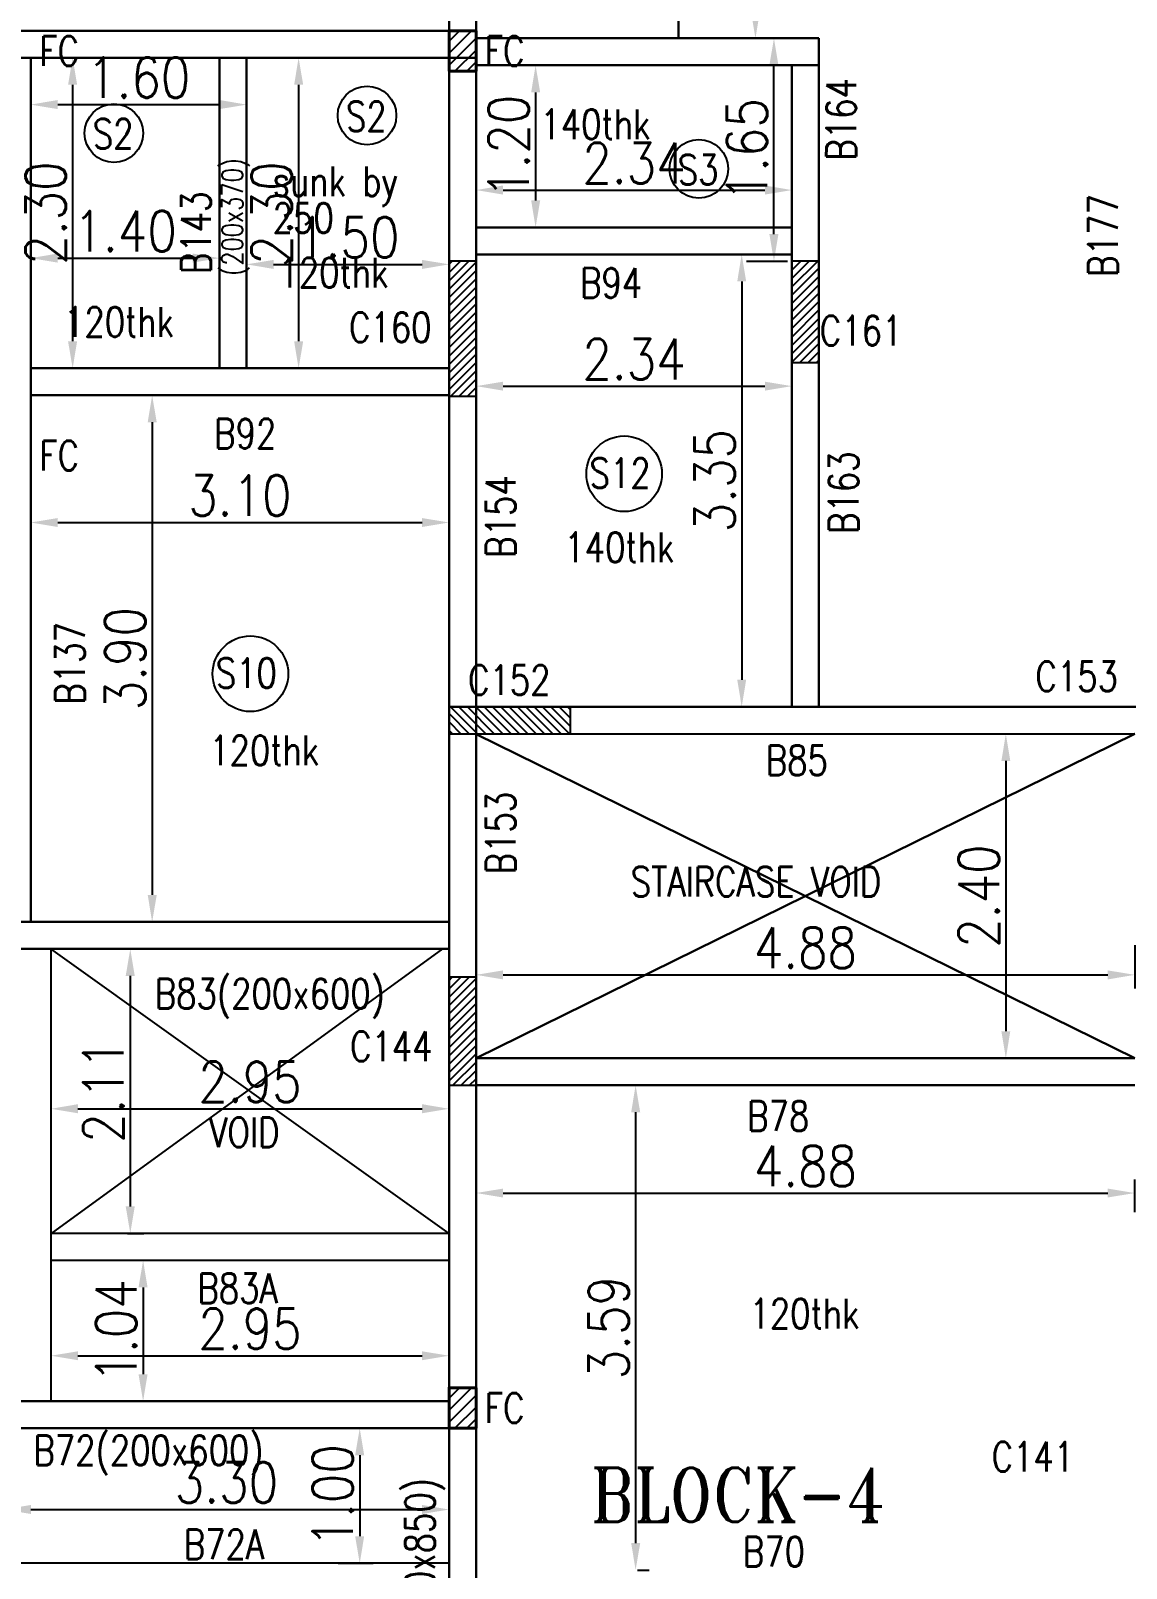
# Model space of a CAD drawing. Extents: x 461 to 37421, y -8279 to -202.
# Drawn here: x 37024.37 to 37032.49, y -8097.48 to -8086.09 of the extents above; entities that cross this region are included whole.
import ezdxf

# ---------------------------------------------------------------- set-up
doc = ezdxf.new("R2010")
doc.units = 0
doc.header["$MEASUREMENT"] = 0
doc.header["$PDMODE"] = 34
doc.header["$PDSIZE"] = 0.2
for name, color, linetype in [('COLNO', 4, 'Continuous'), ('DIM', 253, 'Continuous'), ('K-col', 1, 'Continuous'), ('WAL', 5, 'Continuous')]:
    doc.layers.add(name, color=color, linetype=linetype)
doc.layers.add('k-beam', color=6, linetype='Continuous', lineweight=30)
doc.styles.add('RS', font='ROMANS.shx', dxfattribs={"width": 0.85})
doc.styles.add('RT', font='ROMANT.shx')
doc.dimstyles.new('DIM1', dxfattribs={"dimtxt": 0.3, "dimasz": 0.2, "dimexe": 0.1, "dimexo": 0.0625, "dimgap": 0.05, "dimtad": 1, "dimzin": 0, "dimdsep": 46, "dimtxsty": 'RS', "dimcen": 0.09, "dimclrd": 256, "dimclre": 256, "dimclrt": 12, "dimaunit": 1, "dimadec": 3, "dimazin": 0, "dimtfac": 1, "dimtofl": 0, "dimtmove": 2, "dimatfit": 3, "dimfxl": 1, "dimtolj": 1, "dimtzin": 0, "dimlwd": -1, "dimarcsym": 0})

# ---------------------------------------------------------------- blocks, each defined once
blk = doc.blocks.new('*D1309')
at = {"lineweight": -2, "transparency": 16777216}
for p, q in [((37024.369, -8086.353), (37024.369, -8086.738)), ((37025.969, -8086.353), (37025.969, -8086.738))]:
    blk.add_line(p, q, dxfattribs=at)
at = {"transparency": 16777216}
blk.add_line((37024.569, -8086.638), (37025.769, -8086.638), dxfattribs=at)
for points in [[(37024.569, -8086.604), (37024.569, -8086.671), (37024.369, -8086.638)], [(37025.769, -8086.604), (37025.769, -8086.671), (37025.969, -8086.638)]]:
    blk.add_solid(points, dxfattribs=at)
at = {"layer": 'Defpoints', "color": 0, "transparency": 16777216}
for p in [(37024.369, -8086.291), (37025.969, -8086.291), (37025.969, -8086.638)]:
    blk.add_point(p, dxfattribs=at)
at = {"color": 12, "transparency": 16777216, "insert": (37025.169, -8086.438), "char_height": 0.3, "attachment_point": 5, "style": 'RS'}
blk.add_mtext('\\A1;1.60', dxfattribs=at)
blk = doc.blocks.new('*D1322')
at = {"lineweight": -2, "transparency": 16777216}
for p, q in [((37029.672, -8086.147), (37029.976, -8086.147)), ((37029.672, -8087.797), (37029.976, -8087.797))]:
    blk.add_line(p, q, dxfattribs=at)
at = {"transparency": 16777216}
blk.add_line((37029.876, -8087.597), (37029.876, -8086.347), dxfattribs=at)
for points in [[(37029.842, -8086.347), (37029.909, -8086.347), (37029.876, -8086.147)], [(37029.842, -8087.597), (37029.909, -8087.597), (37029.876, -8087.797)]]:
    blk.add_solid(points, dxfattribs=at)
at = {"layer": 'Defpoints', "color": 0, "transparency": 16777216}
for p in [(37029.609, -8086.147), (37029.876, -8086.147), (37029.609, -8087.797)]:
    blk.add_point(p, dxfattribs=at)
at = {"color": 12, "transparency": 16777216, "insert": (37029.676, -8086.972), "char_height": 0.3, "attachment_point": 5, "rotation": 90, "style": 'RS'}
blk.add_mtext('\\A1;1.65', dxfattribs=at)
blk = doc.blocks.new('*D1328')
at = {"lineweight": -2, "transparency": 16777216}
for p, q in [((37029.232, -8084.947), (37029.839, -8084.947)), ((37029.232, -8086.147), (37029.839, -8086.147))]:
    blk.add_line(p, q, dxfattribs=at)
at = {"transparency": 16777216}
blk.add_line((37029.739, -8085.147), (37029.739, -8085.947), dxfattribs=at)
for points in [[(37029.705, -8085.147), (37029.772, -8085.147), (37029.739, -8084.947)], [(37029.705, -8085.947), (37029.772, -8085.947), (37029.739, -8086.147)]]:
    blk.add_solid(points, dxfattribs=at)
at = {"layer": 'Defpoints', "color": 0, "transparency": 16777216}
for p in [(37029.169, -8084.947), (37029.169, -8086.147), (37029.739, -8086.147)]:
    blk.add_point(p, dxfattribs=at)
at = {"color": 12, "transparency": 16777216, "insert": (37029.539, -8085.547), "char_height": 0.3, "attachment_point": 5, "rotation": 90, "style": 'RS'}
blk.add_mtext('\\A1;1.20', dxfattribs=at)
blk = doc.blocks.new('*D1336')
at = {"layer": 'Defpoints', "color": 0, "transparency": 16777216}
for p in [(37025.769, -8087.775), (37024.369, -8088.019), (37025.769, -8088.019)]:
    blk.add_point(p, dxfattribs=at)
at = {"layer": 'DIM', "lineweight": -2, "transparency": 16777216}
for p, q in [((37024.369, -8087.956), (37024.369, -8087.675)), ((37025.769, -8087.956), (37025.769, -8087.675))]:
    blk.add_line(p, q, dxfattribs=at)
at = {"layer": 'DIM', "transparency": 16777216}
blk.add_line((37024.569, -8087.775), (37025.569, -8087.775), dxfattribs=at)
for points in [[(37024.569, -8087.741), (37024.569, -8087.808), (37024.369, -8087.775)], [(37025.569, -8087.741), (37025.569, -8087.808), (37025.769, -8087.775)]]:
    blk.add_solid(points, dxfattribs=at)
at = {"layer": 'DIM', "color": 12, "transparency": 16777216, "insert": (37025.069, -8087.575), "char_height": 0.3, "attachment_point": 5, "style": 'RS'}
blk.add_mtext('\\A1;1.40', dxfattribs=at)
blk = doc.blocks.new('*D1337')
at = {"layer": 'Defpoints', "color": 0, "transparency": 16777216}
for p in [(37024.954, -8086.291), (37024.68, -8088.591), (37024.954, -8088.591)]:
    blk.add_point(p, dxfattribs=at)
at = {"layer": 'DIM', "lineweight": -2, "transparency": 16777216}
for p, q in [((37024.891, -8086.291), (37024.58, -8086.291)), ((37024.891, -8088.591), (37024.58, -8088.591))]:
    blk.add_line(p, q, dxfattribs=at)
at = {"layer": 'DIM', "transparency": 16777216}
blk.add_line((37024.68, -8086.491), (37024.68, -8088.391), dxfattribs=at)
for points in [[(37024.646, -8086.491), (37024.713, -8086.491), (37024.68, -8086.291)], [(37024.646, -8088.391), (37024.713, -8088.391), (37024.68, -8088.591)]]:
    blk.add_solid(points, dxfattribs=at)
at = {"layer": 'DIM', "color": 12, "transparency": 16777216, "insert": (37024.48, -8087.441), "char_height": 0.3, "attachment_point": 5, "rotation": 90, "style": 'RS'}
blk.add_mtext('\\A1;2.30', dxfattribs=at)
blk = doc.blocks.new('*D1338')
at = {"layer": 'Defpoints', "color": 0, "transparency": 16777216}
for p in [(37027.469, -8087.821), (37025.969, -8088.34), (37027.469, -8088.34)]:
    blk.add_point(p, dxfattribs=at)
at = {"layer": 'DIM', "lineweight": -2, "transparency": 16777216}
for p, q in [((37025.969, -8088.278), (37025.969, -8087.721)), ((37027.469, -8088.278), (37027.469, -8087.721))]:
    blk.add_line(p, q, dxfattribs=at)
at = {"layer": 'DIM', "transparency": 16777216}
blk.add_line((37026.169, -8087.821), (37027.269, -8087.821), dxfattribs=at)
for points in [[(37026.169, -8087.788), (37026.169, -8087.855), (37025.969, -8087.821)], [(37027.269, -8087.788), (37027.269, -8087.855), (37027.469, -8087.821)]]:
    blk.add_solid(points, dxfattribs=at)
at = {"layer": 'DIM', "color": 12, "transparency": 16777216, "insert": (37026.719, -8087.621), "char_height": 0.3, "attachment_point": 5, "style": 'RS'}
blk.add_mtext('\\A1;1.50', dxfattribs=at)
blk = doc.blocks.new('*D1339')
at = {"layer": 'Defpoints', "color": 0, "transparency": 16777216}
for p in [(37026.313, -8086.291), (37026.313, -8088.591), (37026.354, -8088.591)]:
    blk.add_point(p, dxfattribs=at)
at = {"layer": 'DIM', "lineweight": -2, "transparency": 16777216}
for p, q in [((37026.375, -8086.291), (37026.454, -8086.291)), ((37026.375, -8088.591), (37026.454, -8088.591))]:
    blk.add_line(p, q, dxfattribs=at)
at = {"layer": 'DIM', "transparency": 16777216}
blk.add_line((37026.354, -8086.491), (37026.354, -8088.391), dxfattribs=at)
for points in [[(37026.321, -8086.491), (37026.388, -8086.491), (37026.354, -8086.291)], [(37026.321, -8088.391), (37026.388, -8088.391), (37026.354, -8088.591)]]:
    blk.add_solid(points, dxfattribs=at)
at = {"layer": 'DIM', "color": 12, "transparency": 16777216, "insert": (37026.154, -8087.441), "char_height": 0.3, "attachment_point": 5, "rotation": 90, "style": 'RS'}
blk.add_mtext('\\A1;2.30', dxfattribs=at)
blk = doc.blocks.new('*D1340')
at = {"layer": 'Defpoints', "color": 0, "transparency": 16777216}
for p in [(37027.669, -8087.367), (37030.009, -8087.271), (37030.009, -8087.367)]:
    blk.add_point(p, dxfattribs=at)
at = {"layer": 'DIM', "lineweight": -2, "transparency": 16777216}
for p, q in [((37027.669, -8087.305), (37027.669, -8087.171)), ((37030.009, -8087.305), (37030.009, -8087.171))]:
    blk.add_line(p, q, dxfattribs=at)
at = {"layer": 'DIM', "transparency": 16777216}
blk.add_line((37027.869, -8087.271), (37029.809, -8087.271), dxfattribs=at)
for points in [[(37027.869, -8087.237), (37027.869, -8087.304), (37027.669, -8087.271)], [(37029.809, -8087.237), (37029.809, -8087.304), (37030.009, -8087.271)]]:
    blk.add_solid(points, dxfattribs=at)
at = {"layer": 'DIM', "color": 12, "transparency": 16777216, "insert": (37028.839, -8087.071), "char_height": 0.3, "attachment_point": 5, "style": 'RS'}
blk.add_mtext('\\A1;2.34', dxfattribs=at)
blk = doc.blocks.new('*D1341')
at = {"layer": 'Defpoints', "color": 0, "transparency": 16777216}
for p in [(37028.133, -8086.347), (37028.11, -8087.547), (37028.133, -8087.547)]:
    blk.add_point(p, dxfattribs=at)
at = {"layer": 'DIM', "lineweight": -2, "transparency": 16777216}
for p, q in [((37028.07, -8086.347), (37028.01, -8086.347)), ((37028.07, -8087.547), (37028.01, -8087.547))]:
    blk.add_line(p, q, dxfattribs=at)
at = {"layer": 'DIM', "transparency": 16777216}
blk.add_line((37028.11, -8086.547), (37028.11, -8087.347), dxfattribs=at)
for points in [[(37028.077, -8086.547), (37028.144, -8086.547), (37028.11, -8086.347)], [(37028.077, -8087.347), (37028.144, -8087.347), (37028.11, -8087.547)]]:
    blk.add_solid(points, dxfattribs=at)
at = {"layer": 'DIM', "color": 12, "transparency": 16777216, "insert": (37027.91, -8086.947), "char_height": 0.3, "attachment_point": 5, "rotation": 90, "style": 'RS'}
blk.add_mtext('\\A1;1.20', dxfattribs=at)
blk = doc.blocks.new('*D1342')
at = {"layer": 'Defpoints', "color": 0, "transparency": 16777216}
for p in [(37030.009, -8088.723), (37027.669, -8089.059), (37030.009, -8089.059)]:
    blk.add_point(p, dxfattribs=at)
at = {"layer": 'DIM', "lineweight": -2, "transparency": 16777216}
for p, q in [((37027.669, -8088.996), (37027.669, -8088.623)), ((37030.009, -8088.996), (37030.009, -8088.623))]:
    blk.add_line(p, q, dxfattribs=at)
at = {"layer": 'DIM', "transparency": 16777216}
blk.add_line((37027.869, -8088.723), (37029.809, -8088.723), dxfattribs=at)
for points in [[(37027.869, -8088.69), (37027.869, -8088.756), (37027.669, -8088.723)], [(37029.809, -8088.69), (37029.809, -8088.756), (37030.009, -8088.723)]]:
    blk.add_solid(points, dxfattribs=at)
at = {"layer": 'DIM', "color": 12, "transparency": 16777216, "insert": (37028.839, -8088.523), "char_height": 0.3, "attachment_point": 5, "style": 'RS'}
blk.add_mtext('\\A1;2.34', dxfattribs=at)
blk = doc.blocks.new('*D1343')
at = {"layer": 'Defpoints', "color": 0, "transparency": 16777216}
for p in [(37029.471, -8087.747), (37029.471, -8091.098), (37029.637, -8091.098)]:
    blk.add_point(p, dxfattribs=at)
at = {"layer": 'DIM', "lineweight": -2, "transparency": 16777216}
for p, q in [((37029.533, -8087.747), (37029.737, -8087.747)), ((37029.533, -8091.098), (37029.737, -8091.098))]:
    blk.add_line(p, q, dxfattribs=at)
at = {"layer": 'DIM', "transparency": 16777216}
blk.add_line((37029.637, -8087.947), (37029.637, -8090.898), dxfattribs=at)
for points in [[(37029.604, -8087.947), (37029.67, -8087.947), (37029.637, -8087.747)], [(37029.604, -8090.898), (37029.67, -8090.898), (37029.637, -8091.098)]]:
    blk.add_solid(points, dxfattribs=at)
at = {"layer": 'DIM', "color": 12, "transparency": 16777216, "insert": (37029.437, -8089.423), "char_height": 0.3, "attachment_point": 5, "rotation": 90, "style": 'RS'}
blk.add_mtext('\\A1;3.35', dxfattribs=at)
blk = doc.blocks.new('*D1344')
at = {"layer": 'Defpoints', "color": 0, "transparency": 16777216}
for p in [(37027.469, -8089.733), (37024.369, -8089.83), (37027.469, -8089.83)]:
    blk.add_point(p, dxfattribs=at)
at = {"layer": 'DIM', "lineweight": -2, "transparency": 16777216}
for p, q in [((37024.369, -8089.767), (37024.369, -8089.633)), ((37027.469, -8089.767), (37027.469, -8089.633))]:
    blk.add_line(p, q, dxfattribs=at)
at = {"layer": 'DIM', "transparency": 16777216}
blk.add_line((37024.569, -8089.733), (37027.269, -8089.733), dxfattribs=at)
for points in [[(37024.569, -8089.7), (37024.569, -8089.766), (37024.369, -8089.733)], [(37027.269, -8089.7), (37027.269, -8089.766), (37027.469, -8089.733)]]:
    blk.add_solid(points, dxfattribs=at)
at = {"layer": 'DIM', "color": 12, "transparency": 16777216, "insert": (37025.919, -8089.533), "char_height": 0.3, "attachment_point": 5, "style": 'RS'}
blk.add_mtext('\\A1;3.10', dxfattribs=at)
blk = doc.blocks.new('*D1345')
at = {"layer": 'Defpoints', "color": 0, "transparency": 16777216}
for p in [(37025.119, -8088.791), (37025.119, -8092.691), (37025.269, -8092.691)]:
    blk.add_point(p, dxfattribs=at)
at = {"layer": 'DIM', "lineweight": -2, "transparency": 16777216}
for p, q in [((37025.182, -8088.791), (37025.369, -8088.791)), ((37025.182, -8092.691), (37025.369, -8092.691))]:
    blk.add_line(p, q, dxfattribs=at)
at = {"layer": 'DIM', "transparency": 16777216}
blk.add_line((37025.269, -8088.991), (37025.269, -8092.491), dxfattribs=at)
for points in [[(37025.236, -8088.991), (37025.303, -8088.991), (37025.269, -8088.791)], [(37025.236, -8092.491), (37025.303, -8092.491), (37025.269, -8092.691)]]:
    blk.add_solid(points, dxfattribs=at)
at = {"layer": 'DIM', "color": 12, "transparency": 16777216, "insert": (37025.069, -8090.741), "char_height": 0.3, "attachment_point": 5, "rotation": 90, "style": 'RS'}
blk.add_mtext('\\A1;3.90', dxfattribs=at)
blk = doc.blocks.new('*D1350')
at = {"layer": 'Defpoints', "color": 0, "transparency": 16777216}
for p in [(37024.519, -8093.99), (37027.469, -8093.99), (37027.469, -8094.075)]:
    blk.add_point(p, dxfattribs=at)
at = {"layer": 'DIM', "lineweight": -2, "transparency": 16777216}
for p, q in [((37024.519, -8094.052), (37024.519, -8094.175)), ((37027.469, -8094.052), (37027.469, -8094.175))]:
    blk.add_line(p, q, dxfattribs=at)
at = {"layer": 'DIM', "transparency": 16777216}
blk.add_line((37024.719, -8094.075), (37027.269, -8094.075), dxfattribs=at)
for points in [[(37024.719, -8094.041), (37024.719, -8094.108), (37024.519, -8094.075)], [(37027.269, -8094.041), (37027.269, -8094.108), (37027.469, -8094.075)]]:
    blk.add_solid(points, dxfattribs=at)
at = {"layer": 'DIM', "color": 12, "transparency": 16777216, "insert": (37025.994, -8093.875), "char_height": 0.3, "attachment_point": 5, "style": 'RS'}
blk.add_mtext('\\A1;2.95', dxfattribs=at)
blk = doc.blocks.new('*D1351')
at = {"layer": 'Defpoints', "color": 0, "transparency": 16777216}
for p in [(37025.023, -8092.891), (37025.023, -8094.998), (37025.107, -8094.998)]:
    blk.add_point(p, dxfattribs=at)
at = {"layer": 'DIM', "lineweight": -2, "transparency": 16777216}
for p, q in [((37025.086, -8092.891), (37025.207, -8092.891)), ((37025.086, -8094.998), (37025.207, -8094.998))]:
    blk.add_line(p, q, dxfattribs=at)
at = {"layer": 'DIM', "transparency": 16777216}
blk.add_line((37025.107, -8093.091), (37025.107, -8094.798), dxfattribs=at)
for points in [[(37025.073, -8093.091), (37025.14, -8093.091), (37025.107, -8092.891)], [(37025.073, -8094.798), (37025.14, -8094.798), (37025.107, -8094.998)]]:
    blk.add_solid(points, dxfattribs=at)
at = {"layer": 'DIM', "color": 12, "transparency": 16777216, "insert": (37024.907, -8093.945), "char_height": 0.3, "attachment_point": 5, "rotation": 90, "style": 'RS'}
blk.add_mtext('\\A1;2.11', dxfattribs=at)
blk = doc.blocks.new('*D1352')
at = {"layer": 'Defpoints', "color": 0, "transparency": 16777216}
for p in [(37024.519, -8095.756), (37027.469, -8095.756), (37027.469, -8095.904)]:
    blk.add_point(p, dxfattribs=at)
at = {"layer": 'DIM', "lineweight": -2, "transparency": 16777216}
for p, q in [((37024.519, -8095.818), (37024.519, -8096.004)), ((37027.469, -8095.818), (37027.469, -8096.004))]:
    blk.add_line(p, q, dxfattribs=at)
at = {"layer": 'DIM', "transparency": 16777216}
blk.add_line((37024.719, -8095.904), (37027.269, -8095.904), dxfattribs=at)
for points in [[(37024.719, -8095.871), (37024.719, -8095.937), (37024.519, -8095.904)], [(37027.269, -8095.871), (37027.269, -8095.937), (37027.469, -8095.904)]]:
    blk.add_solid(points, dxfattribs=at)
at = {"layer": 'DIM', "color": 12, "transparency": 16777216, "insert": (37025.994, -8095.704), "char_height": 0.3, "attachment_point": 5, "style": 'RS'}
blk.add_mtext('\\A1;2.95', dxfattribs=at)
blk = doc.blocks.new('*D1353')
at = {"layer": 'Defpoints', "color": 0, "transparency": 16777216}
for p in [(37025.202, -8095.198), (37025.202, -8096.241), (37025.202, -8096.241)]:
    blk.add_point(p, dxfattribs=at)
at = {"layer": 'DIM', "lineweight": -2, "transparency": 16777216}
for p, q in [((37025.139, -8095.198), (37025.102, -8095.198)), ((37025.139, -8096.241), (37025.102, -8096.241))]:
    blk.add_line(p, q, dxfattribs=at)
at = {"layer": 'DIM', "transparency": 16777216}
blk.add_line((37025.202, -8095.398), (37025.202, -8096.041), dxfattribs=at)
for points in [[(37025.168, -8095.398), (37025.235, -8095.398), (37025.202, -8095.198)], [(37025.168, -8096.041), (37025.235, -8096.041), (37025.202, -8096.241)]]:
    blk.add_solid(points, dxfattribs=at)
at = {"layer": 'DIM', "color": 12, "transparency": 16777216, "insert": (37025.002, -8095.72), "char_height": 0.3, "attachment_point": 5, "rotation": 90, "style": 'RS'}
blk.add_mtext('\\A1;1.04', dxfattribs=at)
blk = doc.blocks.new('*D1354')
at = {"layer": 'Defpoints', "color": 0, "transparency": 16777216}
for p in [(37027.669, -8092.8), (37032.549, -8092.8), (37032.549, -8093.083)]:
    blk.add_point(p, dxfattribs=at)
at = {"layer": 'DIM', "lineweight": -2, "transparency": 16777216}
for p, q in [((37027.669, -8092.862), (37027.669, -8093.183)), ((37032.549, -8092.862), (37032.549, -8093.183))]:
    blk.add_line(p, q, dxfattribs=at)
at = {"layer": 'DIM', "transparency": 16777216}
blk.add_line((37027.869, -8093.083), (37032.349, -8093.083), dxfattribs=at)
for points in [[(37027.869, -8093.05), (37027.869, -8093.117), (37027.669, -8093.083)], [(37032.349, -8093.05), (37032.349, -8093.117), (37032.549, -8093.083)]]:
    blk.add_solid(points, dxfattribs=at)
at = {"layer": 'DIM', "color": 12, "transparency": 16777216, "insert": (37030.109, -8092.883), "char_height": 0.3, "attachment_point": 5, "style": 'RS'}
blk.add_mtext('\\A1;4.88', dxfattribs=at)
blk = doc.blocks.new('*D1355')
at = {"layer": 'Defpoints', "color": 0, "transparency": 16777216}
for p in [(37031.594, -8091.299), (37031.594, -8093.701), (37031.594, -8093.701)]:
    blk.add_point(p, dxfattribs=at)
at = {"layer": 'DIM', "lineweight": -2, "transparency": 16777216}
for p, q in [((37031.657, -8091.299), (37031.694, -8091.299)), ((37031.657, -8093.701), (37031.694, -8093.701))]:
    blk.add_line(p, q, dxfattribs=at)
at = {"layer": 'DIM', "transparency": 16777216}
blk.add_line((37031.594, -8091.499), (37031.594, -8093.501), dxfattribs=at)
for points in [[(37031.561, -8091.499), (37031.627, -8091.499), (37031.594, -8091.299)], [(37031.561, -8093.501), (37031.627, -8093.501), (37031.594, -8093.701)]]:
    blk.add_solid(points, dxfattribs=at)
at = {"layer": 'DIM', "color": 12, "transparency": 16777216, "insert": (37031.394, -8092.5), "char_height": 0.3, "attachment_point": 5, "rotation": 90, "style": 'RS'}
blk.add_mtext('\\A1;2.40', dxfattribs=at)
blk = doc.blocks.new('*D1356')
at = {"layer": 'Defpoints', "color": 0, "transparency": 16777216}
for p in [(37032.549, -8094.699), (37027.669, -8094.903), (37032.549, -8094.903)]:
    blk.add_point(p, dxfattribs=at)
at = {"layer": 'DIM', "lineweight": -2, "transparency": 16777216}
for p, q in [((37027.669, -8094.841), (37027.669, -8094.599)), ((37032.549, -8094.841), (37032.549, -8094.599))]:
    blk.add_line(p, q, dxfattribs=at)
at = {"layer": 'DIM', "transparency": 16777216}
blk.add_line((37027.869, -8094.699), (37032.349, -8094.699), dxfattribs=at)
for points in [[(37027.869, -8094.666), (37027.869, -8094.732), (37027.669, -8094.699)], [(37032.349, -8094.666), (37032.349, -8094.732), (37032.549, -8094.699)]]:
    blk.add_solid(points, dxfattribs=at)
at = {"layer": 'DIM', "color": 12, "transparency": 16777216, "insert": (37030.109, -8094.499), "char_height": 0.3, "attachment_point": 5, "style": 'RS'}
blk.add_mtext('\\A1;4.88', dxfattribs=at)
blk = doc.blocks.new('*D1357')
at = {"layer": 'Defpoints', "color": 0, "transparency": 16777216}
for p in [(37028.803, -8093.901), (37028.803, -8097.491), (37028.851, -8097.491)]:
    blk.add_point(p, dxfattribs=at)
at = {"layer": 'DIM', "lineweight": -2, "transparency": 16777216}
for p, q in [((37028.866, -8093.901), (37028.951, -8093.901)), ((37028.866, -8097.491), (37028.951, -8097.491))]:
    blk.add_line(p, q, dxfattribs=at)
at = {"layer": 'DIM', "transparency": 16777216}
blk.add_line((37028.851, -8094.101), (37028.851, -8097.291), dxfattribs=at)
for points in [[(37028.818, -8094.101), (37028.885, -8094.101), (37028.851, -8093.901)], [(37028.818, -8097.291), (37028.885, -8097.291), (37028.851, -8097.491)]]:
    blk.add_solid(points, dxfattribs=at)
at = {"layer": 'DIM', "color": 12, "transparency": 16777216, "insert": (37028.651, -8095.696), "char_height": 0.3, "attachment_point": 5, "rotation": 90, "style": 'RS'}
blk.add_mtext('\\A1;3.59', dxfattribs=at)
blk = doc.blocks.new('*D1393')
at = {"layer": 'Defpoints', "color": 0, "transparency": 16777216}
for p in [(37024.171, -8096.98), (37027.469, -8096.98), (37027.469, -8097.043)]:
    blk.add_point(p, dxfattribs=at)
at = {"layer": 'DIM', "lineweight": -2, "transparency": 16777216}
for p, q in [((37024.171, -8097.043), (37024.171, -8097.143)), ((37027.469, -8097.043), (37027.469, -8097.143))]:
    blk.add_line(p, q, dxfattribs=at)
at = {"layer": 'DIM', "transparency": 16777216}
blk.add_line((37024.371, -8097.043), (37027.269, -8097.043), dxfattribs=at)
for points in [[(37024.371, -8097.009), (37024.371, -8097.076), (37024.171, -8097.043)], [(37027.269, -8097.009), (37027.269, -8097.076), (37027.469, -8097.043)]]:
    blk.add_solid(points, dxfattribs=at)
at = {"layer": 'DIM', "color": 12, "transparency": 16777216, "insert": (37025.82, -8096.843), "char_height": 0.3, "attachment_point": 5, "style": 'RS'}
blk.add_mtext('\\A1;3.30', dxfattribs=at)
blk = doc.blocks.new('*D1394')
at = {"layer": 'Defpoints', "color": 0, "transparency": 16777216}
for p in [(37026.584, -8096.441), (37026.584, -8097.441), (37026.807, -8097.441)]:
    blk.add_point(p, dxfattribs=at)
at = {"layer": 'DIM', "lineweight": -2, "transparency": 16777216}
for p, q in [((37026.646, -8096.441), (37026.907, -8096.441)), ((37026.646, -8097.441), (37026.907, -8097.441))]:
    blk.add_line(p, q, dxfattribs=at)
at = {"layer": 'DIM', "transparency": 16777216}
blk.add_line((37026.807, -8096.641), (37026.807, -8097.241), dxfattribs=at)
for points in [[(37026.773, -8096.641), (37026.84, -8096.641), (37026.807, -8096.441)], [(37026.773, -8097.241), (37026.84, -8097.241), (37026.807, -8097.441)]]:
    blk.add_solid(points, dxfattribs=at)
at = {"layer": 'DIM', "color": 12, "transparency": 16777216, "insert": (37026.607, -8096.941), "char_height": 0.3, "attachment_point": 5, "rotation": 90, "style": 'RS'}
blk.add_mtext('\\A1;1.00', dxfattribs=at)

msp = doc.modelspace()

# ---------------------------------------------------------------- hatches: boundary and pattern name
h = msp.add_hatch()
h.set_pattern_fill('ANSI31', color=1, scale=0.5)
h.set_pattern_definition([(45, (-73.584605, -137.97969), (-0.04419417382, 0.04419417382), [])])
h.paths.add_polyline_path([(37027.669, -8086.091), (37027.469, -8086.091), (37027.469, -8086.391), (37027.669, -8086.391)])
h = msp.add_hatch()
h.set_pattern_fill('ANSI31', color=1, scale=0.5)
h.set_pattern_definition([(45, (-73.584606, -148.0297), (-0.04419417382, 0.04419417382), [])])
h.paths.add_polyline_path([(37027.669, -8096.141), (37027.469, -8096.141), (37027.469, -8096.441), (37027.669, -8096.441)])
at = {"layer": 'K-col'}
h = msp.add_hatch(dxfattribs=at)
h.set_pattern_fill('ANSI31', color=256, scale=0.35, style=0)
h.set_pattern_definition([(45, (28826.650836, -45458.984156), (-0.030935921677, 0.030935921677), [])])
h.paths.add_polyline_path([(37027.469, -8088.797), (37027.669, -8088.797), (37027.669, -8087.797), (37027.469, -8087.797)])
h = msp.add_hatch(dxfattribs=at)
h.set_pattern_fill('ANSI31', color=256, scale=0.35, angle=-180, style=0)
h.set_pattern_definition([(225, (-336.617617, 114.307554), (0.030935921677, -0.030935921677), [])])
h.paths.add_polyline_path([(37030.209, -8087.797), (37030.009, -8087.797), (37030.009, -8088.547), (37030.209, -8088.547)])
h = msp.add_hatch(dxfattribs=at)
h.set_pattern_fill('ANSI31', color=256, scale=0.35, angle=-90, style=0)
h.set_pattern_definition([(315, (-332.565403, 113.14092), (0.030935921677, 0.030935921677), [])])
h.paths.add_polyline_path([(37028.144, -8091.298), (37028.144, -8091.098), (37027.694, -8091.098), (37027.694, -8091.298)])
h.paths.add_polyline_path([(37027.694, -8091.298), (37027.694, -8091.098), (37027.531, -8091.098, -0.067586), (37027.544, -8091.198, -0.067586), (37027.531, -8091.298)])
h.paths.add_polyline_path([(37027.469, -8091.298), (37027.531, -8091.298, 0.067586), (37027.544, -8091.198, 0.067586), (37027.531, -8091.098), (37027.469, -8091.098)])
h.paths.add_polyline_path([(37028.294, -8091.198, -0.067586), (37028.308, -8091.098), (37028.144, -8091.098), (37028.144, -8091.298), (37028.308, -8091.298, -0.067586)])
h.paths.add_polyline_path([(37028.369, -8091.098), (37028.308, -8091.098, 0.067586), (37028.294, -8091.198, 0.067586), (37028.308, -8091.298), (37028.369, -8091.298)])
h = msp.add_hatch(dxfattribs=at)
h.set_pattern_fill('ANSI31', color=256, scale=0.35, style=0)
h.set_pattern_definition([(45, (-347.88458, 112.32284), (-0.030935921677, 0.030935921677), [])])
h.paths.add_polyline_path([(37027.669, -8093.101), (37027.469, -8093.101), (37027.469, -8093.901), (37027.669, -8093.901)])

# ---------------------------------------------------------------- linework, layer by layer
at = {"color": 3}
for p, q in [((37024.519, -8092.891), (37024.519, -8096.241)), ((37027.469, -8094.998), (37024.521, -8094.998)), ((37027.469, -8095.198), (37024.521, -8095.198)), ((37027.469, -8097.441), (37024.171, -8097.441))]:
    msp.add_line(p, q, dxfattribs=at)
for p, q in [((37027.469, -8094.998), (37024.519, -8092.891)), ((37027.419, -8092.891), (37024.521, -8094.998))]:
    msp.add_line(p, q)
at = {"color": 3, "lineweight": 40}
msp.add_lwpolyline([(37027.469, -8086.391), (37027.669, -8086.391), (37027.669, -8086.091), (37027.469, -8086.091)], close=True, dxfattribs=at)
at = {"color": 1, "lineweight": 40}
for points in [[(37027.469, -8086.391), (37027.669, -8086.391), (37027.669, -8086.091), (37027.469, -8086.091)], [(37027.469, -8096.441), (37027.669, -8096.441), (37027.669, -8096.141), (37027.469, -8096.141)]]:
    msp.add_lwpolyline(points, close=True, dxfattribs=at)
for centre, radius in [((37026.861, -8086.719), 0.217), ((37024.986, -8086.849), 0.217), ((37029.319, -8087.114), 0.217), ((37028.766, -8089.372), 0.28), ((37025.997, -8090.853), 0.28)]:
    msp.add_circle(centre, radius)
at = {"layer": 'k-beam'}
for p, q in [((37027.469, -8082.191), (37027.469, -8097.691)), ((37027.669, -8082.191), (37027.669, -8097.691)), ((37029.169, -8084.947), (37029.169, -8086.147)), ((37027.669, -8086.091), (37018.669, -8086.091)), ((37030.209, -8086.147), (37027.669, -8086.147)), ((37030.209, -8091.098), (37030.209, -8086.147)), ((37027.669, -8086.291), (37018.669, -8086.291)), ((37024.369, -8092.691), (37024.369, -8086.291)), ((37025.769, -8088.591), (37025.769, -8086.291)), ((37025.969, -8086.291), (37025.969, -8088.591)), ((37030.209, -8086.347), (37027.669, -8086.347)), ((37030.009, -8091.098), (37030.009, -8086.347)), ((37027.669, -8087.547), (37030.009, -8087.547)), ((37027.669, -8087.747), (37030.009, -8087.747)), ((37027.469, -8088.591), (37024.369, -8088.591)), ((37027.469, -8088.791), (37024.369, -8088.791)), ((37027.469, -8091.098), (37032.749, -8091.098)), ((37032.549, -8091.298), (37027.669, -8091.301)), ((37027.669, -8093.701), (37032.549, -8091.298)), ((37027.669, -8091.301), (37032.549, -8093.701)), ((37019.369, -8092.691), (37027.469, -8092.691)), ((37020.169, -8092.891), (37027.469, -8092.891)), ((37032.549, -8093.701), (37027.669, -8093.701)), ((37032.549, -8093.901), (37027.669, -8093.901)), ((37020.869, -8096.241), (37027.469, -8096.241)), ((37020.769, -8096.441), (37027.469, -8096.441))]:
    msp.add_line(p, q, dxfattribs=at)
at = {"layer": 'K-col'}
for points in [[(37027.469, -8088.797), (37027.669, -8088.797), (37027.669, -8087.797), (37027.469, -8087.797)], [(37030.009, -8088.547), (37030.209, -8088.547), (37030.209, -8087.797), (37030.009, -8087.797)], [(37027.469, -8091.098), (37027.469, -8091.298), (37028.369, -8091.298), (37028.369, -8091.098)], [(37027.469, -8093.901), (37027.669, -8093.901), (37027.669, -8093.101), (37027.469, -8093.101)]]:
    msp.add_lwpolyline(points, close=True, dxfattribs=at)

# ---------------------------------------------------------------- texts
at = {"layer": 'COLNO', "color": 1, "lineweight": -3, "style": 'RS', "width": 0.8}
for s, p in [('FC', (37024.433, -8086.351)), ('FC', (37027.733, -8086.351)), ('S2', (37026.705, -8086.834)), ('S2', (37024.829, -8086.964)), ('S3', (37029.163, -8087.229)), ('FC', (37024.433, -8089.347)), ('S12', (37028.51, -8089.477)), ('S10', (37025.741, -8090.958)), ('FC', (37027.733, -8096.401))]:
    msp.add_text(s, height=0.22, rotation=359.9918, dxfattribs=at).set_placement(p)
at = {"layer": 'COLNO', "color": 3, "lineweight": -3, "style": 'RS', "width": 0.8}
for s, height, rotation, p in [('B164', 0.22, 89.9918, (37030.484, -8087.053)), ('140thk', 0.22, 359.9918, (37028.146, -8086.893)), ('(200x370)', 0.154, 89.9918, (37025.94, -8087.905)), ('sunk by', 0.22, 359.9918, (37026.162, -8087.315)), ('B143', 0.22, 89.9918, (37025.704, -8087.893)), ('250', 0.22, 359.9918, (37026.162, -8087.588)), ('B177', 0.22, 89.9918, (37032.423, -8087.913)), ('120thk', 0.22, 359.9918, (37026.205, -8087.993)), ('B94', 0.22, 359.9918, (37028.44, -8088.068)), ('120thk', 0.22, 359.9918, (37024.616, -8088.357)), ('B92', 0.22, 359.9918, (37025.729, -8089.184)), ('B163', 0.22, 89.9918, (37030.502, -8089.818)), ('B154', 0.22, 89.9918, (37027.962, -8089.994)), ('140thk', 0.22, 359.9918, (37028.323, -8090.026)), ('B137', 0.22, 89.9918, (37024.77, -8091.082)), ('120thk', 0.22, 359.9918, (37025.692, -8091.531)), ('B85', 0.22, 359.9918, (37029.815, -8091.604)), ('B153', 0.22, 89.9918, (37027.962, -8092.339)), ('B83(200x600)', 0.22, 359.9918, (37025.289, -8093.333)), ('B78', 0.22, 359.9918, (37029.678, -8094.239)), ('VOID', 0.22, 359.9918, (37025.692, -8094.359)), ('B83A', 0.22, 359.9918, (37025.605, -8095.514)), ('120thk', 0.22, 359.9918, (37029.695, -8095.702)), ('B72(200x600)', 0.22, 359.9918, (37024.39, -8096.715)), ('B152(200x850)', 0.22, 89.9918, (37027.364, -8098.665)), ('B72A', 0.22, 359.9918, (37025.503, -8097.411)), ('B70', 0.22, 359.9918, (37029.646, -8097.465))]:
    msp.add_text(s, height=height, rotation=rotation, dxfattribs=at).set_placement(p)
at = {"layer": 'COLNO', "lineweight": -3, "style": 'RS', "width": 0.8}
for s, p in [('C160', (37026.728, -8088.397)), ('C161', (37030.216, -8088.422)), ('C153', (37031.814, -8090.982)), ('C152', (37027.61, -8091.01)), ('STAIRCASE VOID', (37028.815, -8092.503)), ('C144', (37026.736, -8093.723)), ('C141', (37031.489, -8096.762))]:
    msp.add_text(s, height=0.22, rotation=359.9918, dxfattribs=at).set_placement(p)
at = {"layer": 'WAL', "color": 12, "style": 'RT', "width": 0.85}
msp.add_text('BLOCK-4', height=0.4, dxfattribs=at).set_placement((37028.518, -8097.134))

# ---------------------------------------------------------------- dimensions: what is measured, and where the dimension line sits
for base, p1, p2, override, picture, middle in [((37029.739, -8086.147), (37029.169, -8084.947), (37029.169, -8086.147), {"dimpost": '\\X', "dimfxl": 0.18}, '*D1328', (37029.539, -8085.547)), ((37029.876, -8086.147), (37029.609, -8087.797), (37029.609, -8086.147), {"dimpost": '\\X', "dimfxl": 150}, '*D1322', (37029.676, -8086.972))]:
    dim = msp.add_linear_dim(base=base, p1=p1, p2=p2, angle=90, dimstyle='DIM1', override=override)
    dim.commit()
    dim.dimension.update_dxf_attribs({"geometry": picture, "text_midpoint": middle})
dim = msp.add_linear_dim(base=(37025.969, -8086.638), p1=(37024.369, -8086.291), p2=(37025.969, -8086.291), dimstyle='DIM1', override={"dimpost": '\\X', "dimfxl": 150})
dim.commit()
dim.dimension.update_dxf_attribs({"geometry": '*D1309', "text_midpoint": (37025.169, -8086.438)})
at = {"layer": 'DIM'}
for base, p1, p2, picture, middle in [((37024.68, -8088.591), (37024.954, -8086.291), (37024.954, -8088.591), '*D1337', (37024.48, -8087.441)), ((37026.354, -8088.591), (37026.313, -8086.291), (37026.313, -8088.591), '*D1339', (37026.154, -8087.441)), ((37028.11, -8087.547), (37028.133, -8086.347), (37028.133, -8087.547), '*D1341', (37027.91, -8086.947)), ((37029.637, -8091.098), (37029.471, -8087.747), (37029.471, -8091.098), '*D1343', (37029.437, -8089.423)), ((37025.269, -8092.691), (37025.119, -8088.791), (37025.119, -8092.691), '*D1345', (37025.069, -8090.741)), ((37031.594, -8093.701), (37031.594, -8091.299), (37031.594, -8093.701), '*D1355', (37031.394, -8092.5)), ((37025.107, -8094.998), (37025.023, -8092.891), (37025.023, -8094.998), '*D1351', (37024.907, -8093.945)), ((37028.851, -8097.491), (37028.803, -8093.901), (37028.803, -8097.491), '*D1357', (37028.651, -8095.696)), ((37025.202, -8096.241), (37025.202, -8095.198), (37025.202, -8096.241), '*D1353', (37025.002, -8095.72)), ((37026.807, -8097.441), (37026.584, -8096.441), (37026.584, -8097.441), '*D1394', (37026.607, -8096.941))]:
    dim = msp.add_linear_dim(base=base, p1=p1, p2=p2, angle=90, dimstyle='DIM1', override={"dimpost": '\\X', "dimfxl": 0.18}, dxfattribs=at)
    dim.commit()
    dim.dimension.update_dxf_attribs({"geometry": picture, "text_midpoint": middle})
for base, p1, p2, picture, middle in [((37030.009, -8087.271), (37027.669, -8087.367), (37030.009, -8087.367), '*D1340', (37028.839, -8087.071)), ((37025.769, -8087.775), (37024.369, -8088.019), (37025.769, -8088.019), '*D1336', (37025.069, -8087.575)), ((37027.469, -8087.821), (37025.969, -8088.34), (37027.469, -8088.34), '*D1338', (37026.719, -8087.621)), ((37030.009, -8088.723), (37027.669, -8089.059), (37030.009, -8089.059), '*D1342', (37028.839, -8088.523)), ((37027.469, -8089.733), (37024.369, -8089.83), (37027.469, -8089.83), '*D1344', (37025.919, -8089.533)), ((37032.549, -8093.083), (37027.669, -8092.8), (37032.549, -8092.8), '*D1354', (37030.109, -8092.883)), ((37027.469, -8094.075), (37024.519, -8093.99), (37027.469, -8093.99), '*D1350', (37025.994, -8093.875)), ((37032.549, -8094.699), (37027.669, -8094.903), (37032.549, -8094.903), '*D1356', (37030.109, -8094.499)), ((37027.469, -8095.904), (37024.519, -8095.756), (37027.469, -8095.756), '*D1352', (37025.994, -8095.704)), ((37027.469, -8097.043), (37024.171, -8096.98), (37027.469, -8096.98), '*D1393', (37025.82, -8096.843))]:
    dim = msp.add_linear_dim(base=base, p1=p1, p2=p2, dimstyle='DIM1', override={"dimpost": '\\X', "dimfxl": 0.18}, dxfattribs=at)
    dim.commit()
    dim.dimension.update_dxf_attribs({"geometry": picture, "text_midpoint": middle})

doc.saveas('drawing.dxf')
